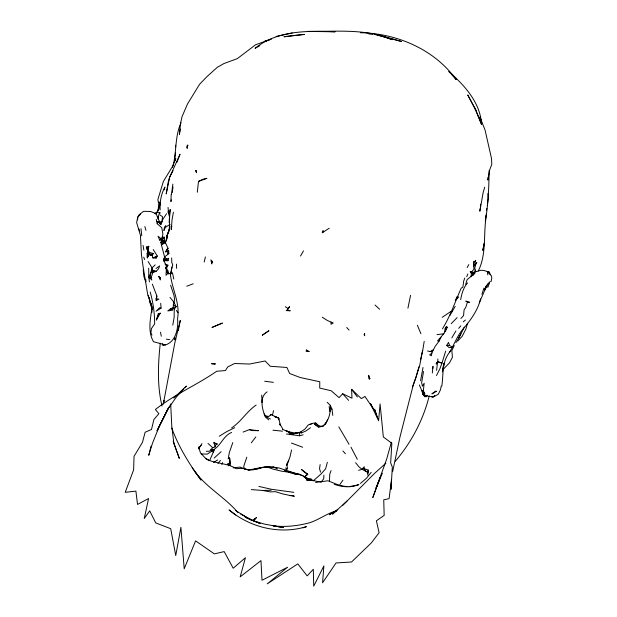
<?xml version="1.0" encoding="UTF-8"?>
<svg xmlns="http://www.w3.org/2000/svg" width="617" height="617" viewBox="0 0 617 617"><rect width="100%" height="100%" fill="white"/><g stroke="black" fill="none" stroke-linecap="round" stroke-linejoin="round"><path stroke-width="0.93" d="M170.593 285.201L173.925 295.227L174.642 299.43L173.338 304.929L173.261 307.567L174.218 309.171L174.141 317.423L172.768 325.105M149.561 297.926L149.522 301.389L152.206 309.611M147.718 251.859L149.769 252.669L147.131 253.248L148.088 253.934L148.119 254.659L147.301 258.029C146.453 254.405 148.288 251.235 147.903 247.625L148.836 246.291L146.368 247.085L146.939 249.129L149.769 252.669L153.286 253.487L152.306 255.554L152.893 257.96L156.194 258.083L157.304 256.032L153.217 249.523M489.065 170.554C489.065 186.558 488.101 202.584 485.895 218.441C483.473 235.802 486.443 254.875 478.26 271.01M156.88 296.021L156.224 300.548L158.916 299.106L156.124 298.751L156.88 296.021L152.353 284.128M159.695 240.136L161.477 238.794L162.101 237.406L164.269 237.144L160.844 242.257L163.058 243.831L165.325 242.867L165.857 241.741L162.603 240.013L159.695 240.136L158.045 236.242L162.603 240.013L163.104 242.003L163.058 243.831L161.469 245.011L164.577 256.911L164.685 259.68L163.96 260.736L166.482 266.467L165.996 275.298L168.163 273.13L167.485 270.354L166.096 268.14L167.955 265.187L165.086 264.153M331.067 322.182L330.997 324.295L333.265 323.007L327.365 320.478L322.251 317.231M323.879 475.167L323.74 478.738L320.886 482.324M169.143 222.583L170.207 209.495C168.603 217.199 170.523 225.151 168.526 232.617M162.286 344.085L163.32 345.381C175.351 343.661 178.645 328.946 177.557 318.657C180.311 303.232 172.004 289.003 170.331 274.002L172.752 264.863L171.811 262.541L171.642 257.921M171.171 194.463L170.955 201.643L171.218 199.808M437.869 358.955L437.754 361.431L436.18 363.937L437.754 361.431L441.973 363.112L439.713 369.228L436.466 375.545M167.623 254.42L167.801 251.065L168.634 250.193L168.834 253.664L164.577 256.911L163.96 260.736L168.032 260.706L168.672 258.299L164.685 259.68L168.032 260.706L164.577 256.911M163.814 260.922L163.975 258.238M181.051 122.768C174.511 136.905 176.871 152.777 172.637 167.338M473.594 266.513L473.933 261.369L473.856 269.243L471.589 272.02L470.239 271.673L471.403 273.586L471.087 276.339L467.1 279.702L465.696 284.236M160.165 209.888C159.772 201.944 161.006 194.147 164.932 187.044L164.207 189.751M488.07 177.218L487.87 180.087L489.79 169.528L491.788 164.415L491.525 158.569L485.101 130.195L479.879 117.006L481.754 123.084M137.599 219.86L137.807 216.999L140.545 213.929L137.807 216.999L136.619 222.513L140.429 235.27L141.416 254.374L143.005 265.996L147.594 293.993L151.52 306.109L151.736 312.472L151.944 308.369C150.332 319.159 147.694 331.73 153.479 341.718L165.479 344.918M450.888 350.764C441.471 360.791 443.708 373.578 441.834 385.995M432.309 373L433.018 366.305L432.694 368.711M160.405 278.845L160.489 277.943L158.662 276.401L160.266 279.971L160.489 277.943M166.536 270.254L166.968 265.626L166.521 265.241M160.281 343.245C158.037 364.03 157.05 385.571 162.032 406.032M167.485 270.354L166.482 272.174L170.331 274.002L171.279 272.213L171.788 267.022M187.098 148.072L187.792 145.118L186.82 146.09L187.213 148.203L187.792 145.118M486.921 286.473L485.402 287.63L485.201 289.527L486.443 285.594L485.201 289.527L484.438 289.288C487.299 287.368 487.229 283.496 490.083 281.63M169.621 229.532L169.983 226.077M475.098 265.325L476.123 262.703L474.789 268.133L475.707 271.511M436.605 370.339L437.538 361.978L441.973 363.112L445.675 351.112M197.286 192.257L198.504 181.406L202.754 179.331L206.926 178.328L198.504 181.406M286.481 433.99L299.438 435.779L299.8 432.556L304.945 429.054L308.276 424.92L312.256 423.439M480.149 208.592L479.841 211.253L483.157 192.512L484.7 187.221M480.358 206.818L480.666 204.158M487.376 205.662L488.217 198.412L487.916 193.437M444.764 331.46L445.058 328.992L446.569 326.501L447.232 327.534L443.785 333.766L437.553 340.916L439.165 341.039L441.024 337.206M174.488 161.191L175.49 152.962M329.478 480.982L329.771 474.064L331.059 470.624M164.369 257.682L164.199 261.307M424.195 341.363L422.522 351.736M171.487 194.463L172.876 184.128M268.673 419.915L265.194 416.799C262.318 409.218 258.947 397.356 267.099 391.849M367.786 475.183L368.195 470.046L364.207 468.696L358.624 470.308M172.243 192.473L173.015 186.974M173.261 307.567L172.351 310.043L170.708 308.662L167.778 310.929L170.446 310.536L170.708 308.662L176.154 306.664L173.693 301.836L169.991 297.433M168.711 211.577L168.48 213.197L168.063 207.397M320.138 464.578L319.537 468.743L320.547 472.136M158.831 202.26L158.114 210.86M171.811 226.192L171.318 229.586L172.074 219.49L173.416 212.194M167.662 273.246L168.04 270.678M367.639 473.709L368.195 470.046M169.274 219.683L169.629 217.423M198.404 448.659L198.666 446.978L200.456 452.893L206.502 459.287C216.073 463.845 227.349 462.951 236.249 468.712L243.098 468.133L248.612 470.023L254.042 469.637L264.392 467.146L273.763 467.177L278.977 467.971L302.739 475.699L310.058 480.165L307.173 480.496C303.942 473.301 295.373 474.35 289.296 471.573L290.329 472.753L295.335 474.149L299.769 474.234M443.723 363.328L442.381 371.881L444.001 363.907M431.885 352.939L431.445 355.693L429.64 354.922L431.885 352.939L435.139 346.384L439.165 341.039M424.627 396.662L425.946 396.06L426.756 396.638L424.627 396.662L422.93 394.325L424.164 383.296L422.414 386.203L421.642 382.717L423.524 371.457M148.188 256.703L148.705 253.556M165.857 241.741L166.883 235.918L169.698 228.29L167.423 234.761L166.405 240.414L167.577 236.087M485.286 220.925L486.566 213.59L485.965 216.266M163.49 403.402L164.014 400.564L163.143 404.235M420.563 380.751L423.023 367.47M486.497 210.366L486.852 208.484M180.395 129.061L179.377 134.444L180.534 123.415L182.015 116.736L187.491 104.003L199.592 84.274L206.926 76.655L217.385 67.245L223.948 63.551L237.298 58.646L255.538 44.794L271.357 39.025M163.837 401.32L174.912 342.458L180.303 320.408L178.321 330.504M327.164 402.284L330.249 405.33C330.897 412.603 328.66 421.673 322.66 426.386L318.326 427.003L314.338 424.249L315.719 422.984L319.058 425.954L322.66 426.386L326.1 422.869M407.93 308.176L410.552 295.312M441.24 386.095L440.391 390.013L438.201 394.348L433.003 397.086L423.84 395.374L423.571 394.001L424.766 393.592L423.177 390.43L421.889 390.893L419.352 384.931M175.375 160.335L175.76 158.592L172.505 166.459L163.405 181.367L157.89 199.476L158.276 202.091L159.417 202.098M420.57 359.734L422.614 350.51L419.722 365.395L412.719 387.044L400.032 436.79L392.62 471.697M481.892 294.232L483.99 288.031M174.542 339.697L174.943 337.931L175.729 339.35L174.542 339.697L174.943 337.931M147.864 250.525L148.836 246.291M460.683 299.654C461.732 293.653 463.436 287.576 467.563 282.918M491.009 281.707L491.764 278.398L491.548 276.007L487.322 271.711L487.8 274.789M291.571 449.986L290.005 456.842L286.882 465.465L287.591 468.719L285.771 470.054M272.467 415.233L273.524 410.675M204.196 262.024L205.407 256.896M473.224 275.213L473.632 273.516L474.99 273.454L471.087 276.339L473.632 273.516L470.239 271.673M148.265 256.641L148.874 254.104M212.371 261.546L211.785 263.96L210.86 259.826L212.371 261.546L211.477 263.143M151.057 446.114L148.751 455.307L152.468 443.276L159.633 425.514L168.449 407.891M306.41 350.055L306.117 351.204L309.41 351.574L306.41 350.055L307.065 350.988M418.904 366.891L416.066 377.319L412.295 387.168M162.101 237.406L162.919 234.221L161.785 227.719L157.196 223.747L156.255 219.413M442.482 328.838C450.379 315.981 455.176 301.713 461.192 288.162L462.92 287.052L463.652 281.213L464.786 278.012M467.47 323.262L466.005 328.846L462.202 336.296L457.745 341.008M327.342 462.303L325.629 468.773L321.256 473.771L313.112 480.998M391.363 442.296L386.651 459.187L372.799 497.587L380.149 477.597L376.046 487.993L382.386 473.162M429.278 395.728C423.247 419.953 411.446 442.312 395.281 461.3M156.363 319.945L158.299 313.683L160.297 313.181L156.363 319.945L158.615 314.84L160.297 313.181M449.33 352.4C454.282 344.926 456.842 336.172 462.912 329.254C470.455 320.292 477.859 310.498 480.543 298.875M246.8 457.182L243.738 466.305L244.44 469.167M168.834 253.664L167.801 251.065L165.803 251.929L166.497 249.754L168.063 248.319L164.693 241.185L164.269 237.144L161.477 238.794M205.662 458.377L209.61 460.598L214.292 449.893L212.086 449.585L211.585 451.32L207.204 454.135L201.25 453.935M467.408 302.199L469.537 302.307L465.766 301.073L467.408 302.199L465.704 307.513L464.092 309.834L463.552 315.588L460.914 318.503M166.613 213.675L162.927 219.205L161.076 224.218L158.199 219.074L158.153 217.045L159.602 212.695M232.802 442.566L229.323 452.585L228.213 458.824L229.617 457.883L230.48 464.084M475.044 261.917L475.676 260.536L474.967 261.037L475.044 261.917L475.676 260.536M445.405 331.329L446.978 326.956M484.646 290.391L486.088 286.435M162.448 344.024L163.32 345.381L163.605 344.618M215.132 446.87L216.22 444.047L217.439 444.086L213.844 442.667L215.132 446.87L212.726 447.749L210.59 449.685M176.979 162.148L180.041 154.25L169.629 177.264L168.294 181.768L166.204 193.962L169.629 177.264L173.053 170.639M221.835 464.57L222.598 462.611M487.762 287.483L489.52 283.08M148.111 261.523L152.083 267.886L152.191 270.015L149.9 275.645L148.805 276.825L149.422 281.861M466.714 276.748L467.856 273.971M479.34 302.777L485.255 289.034M198.767 448.806L201.975 443.577M369.838 378.398L369.274 379.046L368.634 375.321L369.791 378.499L368.912 377.913L369.838 378.398L369.274 379.046M166.883 235.918L168.757 231.583M455.994 342.543L459.511 336.82L464.269 327.095M168.634 210.605L168.025 211.886L169.459 216.528M454.251 345.582L451.845 350.564L452.431 357.235L449.562 362.757L442.551 370.007M286.882 465.465L286.789 464.161L288.733 460.259M156.032 268.511L159.656 265.873L158.538 268.858L156.147 271.333L153.247 271.195L151.072 277.897L151.813 280.079L148.805 276.825L148.689 268.202M325.329 424.226L327.627 419.66M169.66 406.009L156.996 430.797L167.593 409.464L176.308 397.124L183.858 388.841M299.8 432.556L295.211 433.026L289.103 431.877L285.671 430.573L287.977 431.692L290.406 434.337L291.07 433.111L293.777 433.836L299.8 432.556L301.59 432.918L306.202 430.789L310.482 427.728M449.878 315.526L455.192 306.379M467.146 267.57L468.835 264.585M458.392 338.301L460.884 333.92M300.494 256.04L303.471 250.849M157.196 223.747L158.314 221.827L161.731 222.351L162.579 216.798L159.973 214.917M446.739 345.42L448.497 342.404L449.577 345.451L452.569 347.224L449.168 347.641L446.739 345.42L449.577 345.451M451.806 337.946L455.901 330.974M288.293 308.662L289.512 306.641L287.16 310.112L286.18 310.575L290.268 310.798L287.16 310.112L288.293 308.662L285.316 306.726M445.058 328.992L446.569 326.501M165.803 251.929L168.063 248.319M146.939 249.129L147.903 247.625L146.368 247.085M156.194 213.405L158.723 209.633L160.073 203.155L160.019 204.782L156.857 212.788L155.075 213.281L150.617 211.469L143.568 211.33L138.979 214.839M339.944 484.445L342.921 480.142M474.712 272.652L475.19 272.02L473.062 272.459L471.589 272.02M174.218 309.171L176.154 306.664L173.338 304.929M251.327 442.79L255.847 436.929M371.187 472.352L366.49 478.221L360.467 483.45M474.882 264.909L475.884 263.721M165.857 225.583L164.515 227.172L163.898 230.542L165.348 227.341L170.169 224.349M458.701 328.337L460.83 325.83M217.94 463.39L220.477 460.444M474.542 265.349L476.864 262.665M486.975 284.954L488.17 283.581M355.593 462.735L359.048 466.915L362.002 469.275L364.238 466.714L364.207 468.696L365.943 471.396L367.832 472.691M254.898 519.298L256.61 517.401L252.8 520.632L254.898 519.298L254.752 518.588M185.123 387.461L186.38 386.08L173.77 398.096M385.856 463.244L374.681 473.285L342.605 505.531M342.72 393.769L339.042 397.626L331.252 390.777L319.714 388.07L319.783 381.761L300.14 377.496L289.666 373.516L286.89 367.477L270.246 366.267L265.125 360.984L249.507 364.045L234.668 363.498L227.773 366.899L225.413 370.555L216.698 371.257C196.877 384.985 174.333 394.464 155.391 409.518L158.87 413.683L153.911 419.506L151.497 429.471L145.134 432.239L142.481 442.32L134.043 456.325L133.619 469.899L125.212 492.312L135.91 491.124L137.522 504.436L148.581 498.536L144.247 518.504L149.7 510.876L155.769 522.931L170.708 528.692L175.745 555.555L180.92 527.304L184.205 568.797L195.581 540.87L214.361 553.881L224.187 551.598L233.187 568.218L245.435 557.706L240.183 576.864L260.968 560.598L261.994 580.25L287.576 567.239L267.246 583.852L297.81 563.899L307.166 575.869L313.297 569.298L313.737 586.15L323.871 565.928L322.575 582.795L336.057 562.951L351.497 562.01L371.241 543.022L379.1 532.718L376.378 520.794L384.167 515.388L383.735 499.824L389.103 498.652L391.533 479.44L391.016 489.296L392.327 467.054L390.654 462.927L391.834 443.253L383.342 436.975L380.08 403.934L378.591 420.763L374.55 409.21L377.712 418.912L370.501 403.657L373.971 409.788L364.925 396.43L361.338 398.613L351.597 389.304L351.975 398.212L342.72 393.769L348.613 400.34M451.228 323.64L457.135 317.608M434.73 395.327L433.003 397.086L431.376 396.438M155.191 264.855L152.083 267.886L149.9 275.645L151.072 277.897L148.805 276.825M214.215 458.022L221.156 451.683M199.445 446.97L201.235 445.312M346.97 501.081L332.532 514.123L337.769 509.565L329.262 514.725L333.141 512.642M166.482 266.467L167.955 265.187M256.163 405.053C246.769 411.416 241.185 421.696 231.614 427.897M463.213 321.85L465.442 320.022M304.505 476.717L307.767 474.257L301.358 469.367L304.921 472.599L307.767 474.257L304.135 477.103M458.223 337.846L459.511 336.82M267.223 416.398L268.696 416.506L271.094 414.663L278.737 418.079L280.334 425.175M148.088 253.934L151.682 254.304L152.306 255.554L148.088 253.934L149.769 252.669M323.377 232.015L322.228 232.871L323.123 230.581L323.377 232.015L329.208 228.236M231.653 432.424C223.069 435.857 220.855 446.099 212.988 449.947M442.173 317.346L450.927 311.438L452.346 311.562M161.114 308.099L156.093 311.253L159.525 307.767L161.114 308.099L160.682 303.333M219.259 436.273L226.616 431.692L234.684 427.681M427.55 350.98L430.288 351.574L433.35 349.7M213.497 462.457L217.585 460.012M211.322 450.009L209.047 451.289L206.309 451.258M277.395 468.881L273.763 467.177C268.48 468.326 262.549 465.742 257.752 468.905L254.836 468.843L248.612 470.023L241.933 468.164L240.26 467.092L233.18 467.84M296.168 473.694L295.335 474.149L291.926 472.653L281.367 471.149L272.976 469.051L268.472 467.493L268.387 466.953L259.834 467.755L254.836 468.843L254.042 469.637L248.073 469.637M259.85 45.735L255.06 48.303C277.465 30.21 307.814 30.68 335.077 31.791L308.006 31.405C336.041 31.722 365.665 28.274 392.157 39.673L376.972 34.537L401.544 41.501L374.511 34.39M334.692 511.809L336.242 510.969M214.292 449.893L211.585 451.32L213.636 451.922M161.469 245.011L160.844 242.257L164.693 241.185M151.682 254.304L153.286 253.487M152.893 257.96L157.304 256.032M422.93 394.325L424.766 393.592L421.889 390.893L422.93 394.325L423.571 394.001L425.907 395.651L427.373 395.312M228.467 465.789L229.817 465.179M230.002 462.827L227.295 464.03L230.025 465.349L229.617 457.883M358.878 484.345C351.328 488.155 342.026 486.975 334.26 484.314M268.472 467.493L269.783 466.953M336.142 510.907C326.532 513.599 318.665 520 309.179 522.869C297.448 525.962 285.285 527.242 273.192 525.838L283.434 527.597L264.454 524.103L253.363 520.794L245.134 517.2L260.119 523.501L253.363 520.794L240.676 514.1M286.789 464.161L287.553 463.861M243.09 432.07L249.445 429.648L258.492 430.689L252.168 430.558L249.445 429.648M309.456 424.666L313.513 423.123L315.719 422.984M186.727 286.219L193.214 283.789M158.199 219.074L156.471 214.407L155.075 213.281L157.25 212.495L160.513 212.942M170.331 274.002L172.536 273.2L173.77 279.038M270.231 414.971L271.094 414.663M302.986 527.828L306.41 526.656C279.694 534.754 250.355 527.643 229.054 509.912L235.771 515.033M270.832 39.434L264.392 41.416L267.084 40.799M473.062 272.459L481.059 270.238L484.09 270.501L489.296 272.205L490.353 274.503M358.469 484.923L350.047 486.466M170.446 310.536L172.351 310.043M299.438 435.779L303.109 434.838M318.326 427.003L322.922 426.108M430.288 351.574L432.571 351.065M316.236 423.833L314.338 424.249L319.058 425.954M276.108 36.472L292.296 32.979M157.566 217.161L158.153 217.045M295.211 433.026L300.942 432.093L301.59 432.918M315.634 482.455L327.974 480.774C334.399 483.188 340.684 486.605 347.741 486.497M290.406 434.337L293.777 433.836M312.356 480.188L307.173 480.496L312.356 480.188L317.099 481.476L321.372 481.646M437.029 334.638L443.785 333.766M471.403 273.586L473.632 273.516M251.296 489.605L262.534 490.446L271.148 490.26M259.834 467.755L268.387 466.953L273.763 467.177M289.851 495.59L293.677 495.59L294.301 496.4L282.74 493.916L275.298 491.649L270.346 491.911L262.534 490.446M445.675 327.488L447.232 327.534M488.209 272.151L489.296 272.205L487.322 271.711M368.897 34.012L372.645 34.267M360.413 32.74C396.962 33.31 434.569 49.476 456.194 79.639L451.289 74.187M293.869 492.343L271.38 489.273L258.939 486.443M272.945 430.211L282.501 431.175M166.343 339.173L169.69 339.605M306.086 478.206L311.153 478.861L311.184 480.319M264.678 381.229L273.354 382.363M280.234 425.329L279.817 423.941L282.825 428.969L282.478 429.417L289.103 431.877M159.957 222.058L156.857 221.511L158.314 221.827L161.076 224.218M152.306 255.554L148.119 254.659L147.131 253.248M265.04 415.673L268.696 416.506M174.457 339.018L175.729 339.35M152.191 270.015L156.147 271.333L152.484 272.714L152.191 270.015L153.247 271.195M285.424 467.956L287.591 468.719M278.737 418.079L274.55 416.56L278.737 418.079L278.753 419.861M291.432 443.029L302.662 447.248M163.104 242.003L165.325 242.867M290.329 472.753L284.692 470.285L286.342 471.519M287.977 431.692L291.07 433.111M270.408 419.043L266.189 416.861L264.199 413.868M362.002 469.275L365.943 471.396M213.844 442.667L216.22 444.047M235.709 510.598L251.003 520.038M330.72 408.369L331.985 409.179L332.779 415.388M155.075 213.281L155.954 213.937M171.279 272.213L172.536 273.2M212.726 447.749L208.045 443.461M375.051 305.029L379.625 309.256M237.807 512.403C224.889 497.271 206.942 487.87 195.049 471.75C185.771 458.092 177.403 443.638 171.757 428.059M158.662 276.401L160.536 278.313M346.708 327.48L349.083 330.095M450.063 72.821L448.837 71.456C463.915 84.938 478.885 100.818 481.36 121.757M342.898 450.934L345.443 453.765M351.597 389.304L357.397 397.024M176.323 310.359L177.981 312.665M195.049 471.75L201.026 480.072L192.149 467.686M349.006 444.24L338.841 426.91M155.33 256.718L156.194 258.083M163.227 240.715L164.006 242.049L163.351 240.499M350.996 447.217L357.328 459.326M474.627 107.836L467.748 94.972L476.039 110.551L481.576 124.464L474.627 107.836L476.039 110.551M162.934 344.61L163.32 345.381M151.998 335.108L150.918 332.956L151.474 328.506L154.643 323.94C154.636 313.004 153.186 302.554 150.193 292.057M474.882 270.022L475.584 271.573M330.249 405.33L331.985 409.179M420.933 333.797L417.37 325.221M138.655 228.521L139.727 231.036M168.41 274.056L165.665 267.122L167.261 272.637M143.73 257.158L144.633 259.587M145.813 281.792L143.9 276.593L143.221 269.814M160.135 202.8L160.636 204.165M148.057 295.427L151.527 304.999M159.464 221.904L160.304 224.441M144.841 226.539L145.936 230.318M173.153 440.97L179.323 458.4L173.886 443.561L171.781 426.224L170.693 403.927M158.299 313.683L158.615 314.84M152.129 307.528L151.126 303.834L152.052 307.459M159.803 221.704L160.243 223.562M160.489 332.154L161.299 336.234M163.428 240.337L163.736 242.149M329.139 406.572L329.956 411.57M143.051 245.35L143.823 250.086M149.283 275.275L149.761 278.591M141 228.645L141.763 235.817M148.982 276.462L149.129 278.028M165.248 241.139L165.402 242.975M145.797 279.547L145.928 281.367M261.701 395.011L262.032 402.616M156.124 298.751L156.224 300.548M175.614 145.234L175.683 146.9M176.47 264.084L176.601 268.356M215.179 363.783L215.117 364.231L211.569 363.706L215.179 363.783M484.26 243.329L482.833 250.217L484.26 243.329M364.562 333.411L364.123 334.599L364.678 335.756L364.562 333.411M457.035 296.908L455.223 300.579L458.686 296.985L457.035 296.908M262.649 334.846L262.372 335.239L268.943 330.712L262.649 334.846M435.471 391.247L431.892 393.893L436.52 391.247L435.471 391.247M306.356 477.982L305.862 478.352L310.058 480.165L304.597 476.424L306.356 477.982M217.215 325.213L211.993 327.442L222.467 323.046L217.215 325.213M294.564 35.439L283.982 36.773L304.636 34.398L294.564 35.439M196.09 170.585L195.558 170.5L196.484 172.729L196.09 170.585"/></g></svg>
